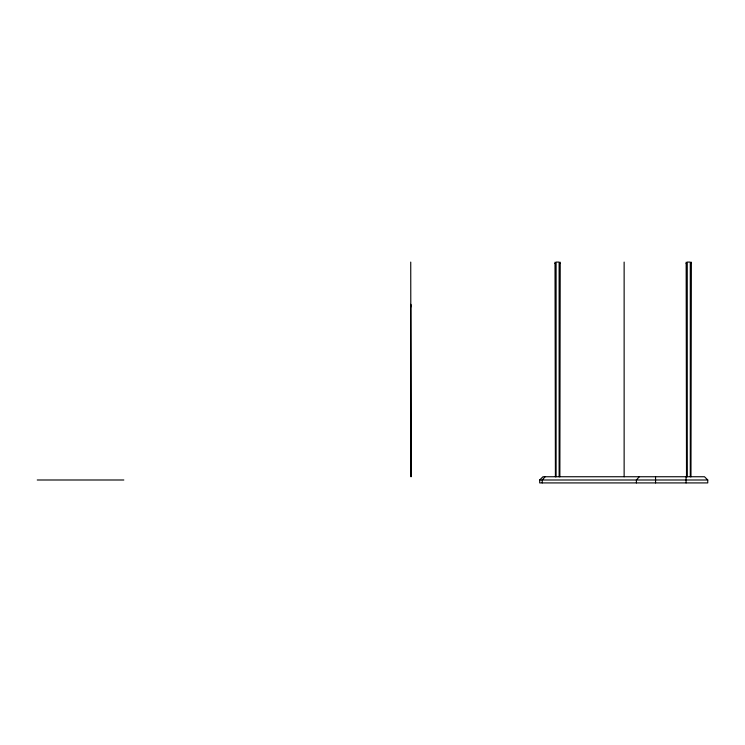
<?xml version="1.0" encoding="UTF-8"?>
<svg xmlns="http://www.w3.org/2000/svg" width="745" height="745" viewBox="0 0 745 745"><rect width="100%" height="100%" fill="white"/><g stroke="black" fill="none" stroke-linecap="round" stroke-linejoin="round"><path stroke-width="1.12" d="M410.737 307.108L410.746 304.333L411.035 476.819L410.737 262.082M545.116 476.744L542.248 479.994L542.248 482.918M639.275 476.744L636.407 479.994L636.407 482.918M539.697 479.994L542.956 476.744L704.5 476.744L707.75 479.994L707.75 482.918L539.697 482.918L539.697 479.994L707.75 479.994M690.969 476.8L691.369 262.193M559.868 476.8L560.212 262.193M37.25 479.994L123.819 479.994M686.508 476.8L686.164 262.193M555.407 476.8L555.016 262.193M690.289 476.744L690.289 262.082L687.253 262.082L687.253 476.744M686.071 476.744L686.071 482.918M655.544 476.744L655.544 482.918M624.133 262.082L624.133 476.744M559.132 476.744L559.132 262.082L556.096 262.082L556.096 476.744M559.905 263.46A10.225 1.117 0 0 1 560.249 263.376M554.978 263.376A10.225 1.117 0 0 1 555.379 263.469M691.006 263.469A10.225 1.117 0 0 1 691.407 263.376M686.126 263.376A10.225 1.117 0 0 1 686.48 263.46"/></g></svg>
